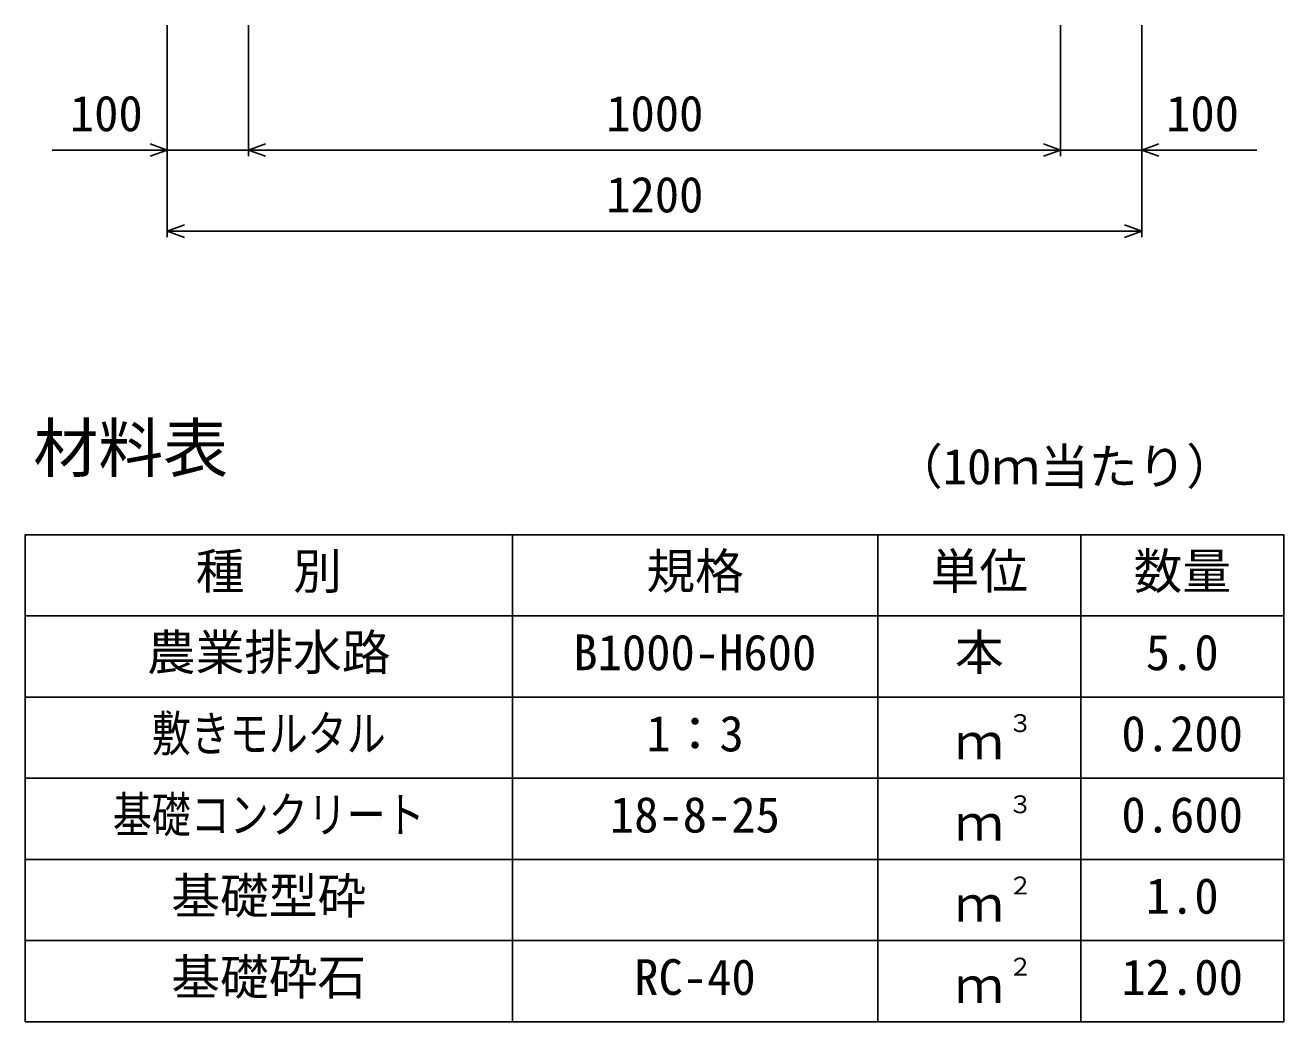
# Model space of a CAD drawing. Units: millimetres, scale not verified. Extents: x -33600 to 33600, y -11880 to 11880.
# Drawn here: x 6993 to 8543, y 1407 to 2635 of the extents above; entities that cross this region are included whole.
import ezdxf
from ezdxf.enums import TextEntityAlignment as Align

# ---------------------------------------------------------------- set-up
doc = ezdxf.new("R2010")
doc.units = ezdxf.units.MM
doc.header["$LTSCALE"] = 40
for name, color, linetype, lineweight in [('0-0_DIM', 7, 'Continuous', 25), ('0-3_HYO', 3, 'Continuous', 25), ('0-4_HYO2', 4, 'Continuous', 25), ('0-7_TXT', 7, 'Continuous', 25)]:
    doc.layers.add(name, color=color, linetype=linetype, lineweight=lineweight)
doc.styles.add('ＭＳ ゴシック', font='')
doc.styles.get('ＭＳ ゴシック').set_extended_font_data('MS Gothic')

msp = doc.modelspace()

# ---------------------------------------------------------------- linework, layer by layer
at = {"layer": '0-0_DIM'}
for p, q in [((7168.16, 2373.4), (7168.16, 2634.76)), ((7268.16, 2473.4), (7268.16, 2634.76)), ((8268.16, 2473.4), (8268.16, 2634.76)), ((8368.16, 2373.4), (8368.16, 2634.76)), ((7168.16, 2480.9), (7026.36, 2480.9)), ((7168.16, 2480.9), (7268.16, 2480.9)), ((7268.16, 2480.9), (8268.16, 2480.9)), ((8368.16, 2480.9), (8268.16, 2480.9)), ((8368.16, 2480.9), (8509.95, 2480.9)), ((7168.16, 2380.9), (8368.16, 2380.9))]:
    msp.add_line(p, q, dxfattribs=at)
for points in [[(7147.01, 2488.59), (7168.16, 2480.9), (7147.01, 2473.2)], [(7289.3, 2473.2), (7268.16, 2480.9), (7289.3, 2488.59)], [(8247.01, 2488.59), (8268.16, 2480.9), (8247.01, 2473.2)], [(8389.3, 2488.59), (8368.16, 2480.9), (8389.3, 2473.2)], [(7189.3, 2373.2), (7168.16, 2380.9), (7189.3, 2388.59)], [(8347.01, 2388.59), (8368.16, 2380.9), (8347.01, 2373.2)]]:
    msp.add_lwpolyline(points, dxfattribs=at)
at = {"layer": '0-3_HYO'}
for p, q in [((7593.16, 2006.95), (7593.16, 1406.95)), ((8043.16, 2006.95), (8043.16, 1406.95)), ((8293.16, 2006.95), (8293.16, 1406.95)), ((6993.16, 1906.95), (8543.16, 1906.95))]:
    msp.add_line(p, q, dxfattribs=at)
msp.add_lwpolyline([(6993.16, 1406.95), (8543.16, 1406.95), (8543.16, 2006.95), (6993.16, 2006.95)], close=True, dxfattribs=at)
at = {"layer": '0-4_HYO2'}
for p, q in [((6993.16, 1806.95), (8543.16, 1806.95)), ((6993.16, 1706.95), (8543.16, 1706.95)), ((6993.16, 1606.95), (8543.16, 1606.95)), ((6993.16, 1506.95), (8543.16, 1506.95))]:
    msp.add_line(p, q, dxfattribs=at)

# ---------------------------------------------------------------- texts
at = {"layer": '0-0_DIM', "style": 'ＭＳ ゴシック'}
for s, p in [('100', (7048.16, 2490.9)), ('1000', (7708.69, 2490.9)), ('100', (8398.16, 2490.9)), ('1200', (7708.69, 2390.9))]:
    msp.add_text(s, height=43.99, dxfattribs=at).set_placement(p, align=Align.BOTTOM_LEFT)
at = {"layer": '0-7_TXT', "style": 'ＭＳ ゴシック'}
for s, height, p in [('材料表', 58.65, (7003.16, 2066.95)), ('（10ｍ当たり）', 43.99, (8063.15, 2055.95)), ('種\u3000別', 43.99, (7203.16, 1926.95)), ('規格', 43.99, (7758.16, 1926.95)), ('単位', 43.99, (8108.16, 1926.95)), ('数量', 43.99, (8358.16, 1926.95)), ('農業排水路', 43.99, (7143.16, 1826.95)), ('B1000-H600', 43.99, (7668.16, 1826.95)), ('本', 43.99, (8138.16, 1826.95)), ('5.0', 43.99, (8373.16, 1826.95)), ('1：3', 43.99, (7758.16, 1726.95)), ('３', 21.99, (8203.7, 1757.32)), ('0.200', 43.99, (8343.16, 1726.95)), ('ｍ', 43.99, (8138.16, 1716.95)), ('18-8-25', 43.99, (7713.16, 1626.95)), ('３', 21.99, (8203.7, 1657.32)), ('0.600', 43.99, (8343.16, 1626.95)), ('ｍ', 43.99, (8138.16, 1616.95)), ('基礎型砕', 43.99, (7173.16, 1526.95)), ('２', 21.99, (8203.7, 1557.32)), ('1.0', 43.99, (8373.16, 1526.95)), ('ｍ', 43.99, (8138.16, 1516.95)), ('基礎砕石', 43.99, (7173.16, 1426.95)), ('RC-40', 43.99, (7743.16, 1426.95)), ('２', 21.99, (8203.7, 1457.32)), ('12.00', 43.99, (8343.16, 1426.95)), ('ｍ', 43.99, (8138.16, 1416.95))]:
    msp.add_text(s, height=height, dxfattribs=at).set_placement(p, align=Align.BOTTOM_LEFT)
at = {"layer": '0-7_TXT', "style": 'ＭＳ ゴシック', "width": 0.8}
for s, p in [('敷きモルタル', (7149.16, 1726.95)), ('基礎コンクリート', (7101.16, 1626.95))]:
    msp.add_text(s, height=43.99, dxfattribs=at).set_placement(p, align=Align.BOTTOM_LEFT)

doc.saveas('drawing.dxf')
